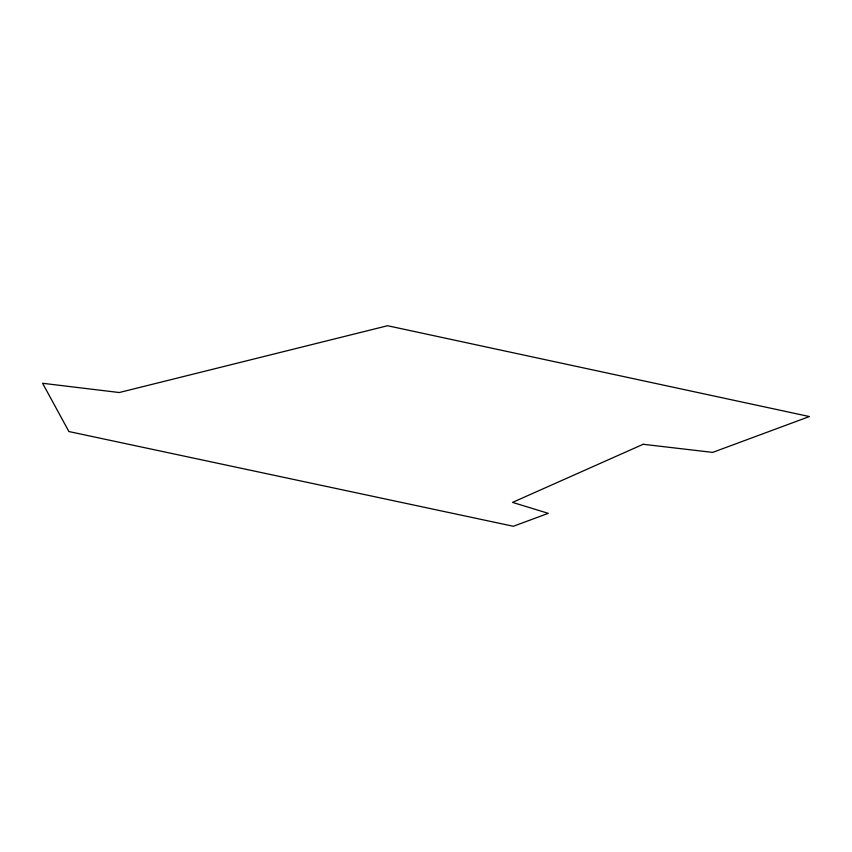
<?xml version="1.0" encoding="UTF-8"?>
<svg xmlns="http://www.w3.org/2000/svg" width="852" height="852" viewBox="0 0 852 852"><rect width="100%" height="100%" fill="white"/><g stroke="black" fill="none" stroke-linecap="round" stroke-linejoin="round"><path stroke-width="1.28" d="M643.185 444.275L512.531 502.392L548.262 513.341L513.351 526.27L68.906 431.549L42.6 383.283L119.269 392.527L387.564 325.73L809.4 416.553L712.655 452.401L643.185 444.275"/></g></svg>
